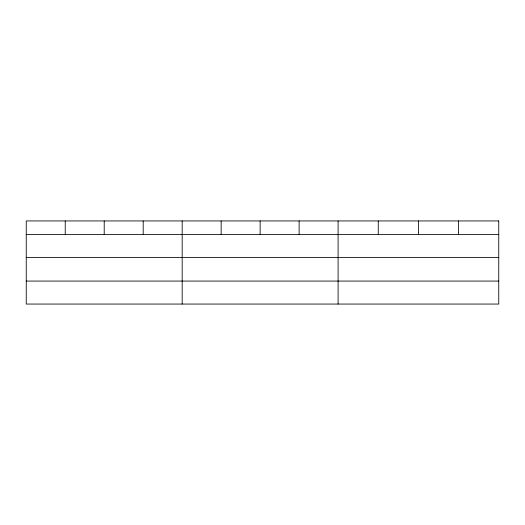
<?xml version="1.0" encoding="UTF-8"?>
<svg xmlns="http://www.w3.org/2000/svg" width="525" height="525" viewBox="0 0 525 525"><rect width="100%" height="100%" fill="white"/><g stroke="black" fill="none" stroke-linecap="round" stroke-linejoin="round"><path stroke-width="0.79" d="M26.25 234.406L498.75 234.406M26.25 257.394L498.75 257.394M26.25 281.072L498.75 281.072M458.587 220.94L458.587 234.406M418.425 220.94L418.425 234.406M378.262 220.94L378.262 234.406M338.1 220.94L338.1 304.06M299.119 220.94L299.119 234.406M260.137 220.94L260.137 234.406M221.156 220.94L221.156 234.406M182.175 220.94L182.175 304.06M143.194 220.94L143.194 234.406M104.213 220.94L104.213 234.406M65.231 220.94L65.231 234.406M498.75 220.94L26.25 220.94L26.25 304.06L498.75 304.06L498.75 220.94"/></g></svg>
